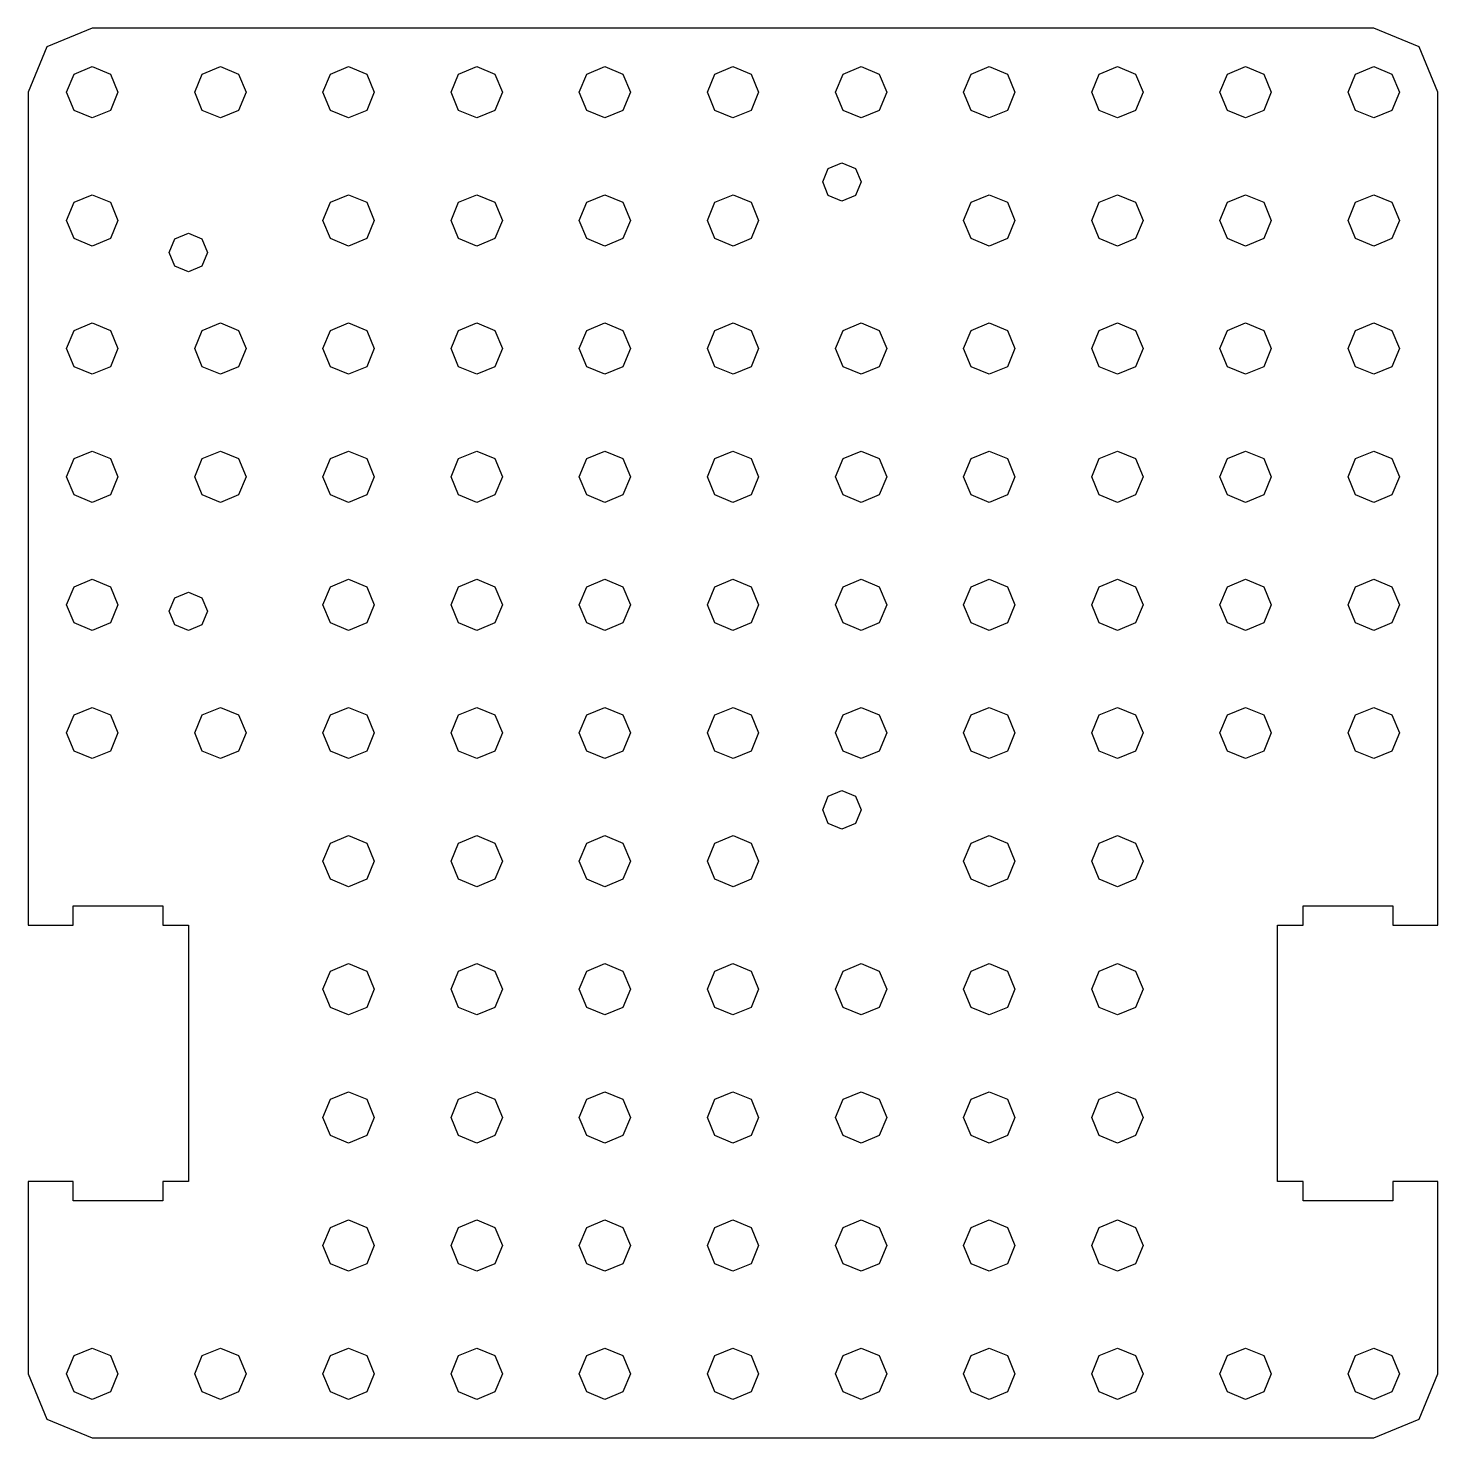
# Model space of a CAD drawing. Extents: x 0 to 110, y 0 to 110.
import ezdxf

# ---------------------------------------------------------------- set-up
doc = ezdxf.new("R2010")
doc.units = 0
doc.layers.add('Layer_1', color=7, linetype='CONTINUOUS')

msp = doc.modelspace()

# ---------------------------------------------------------------- linework, layer by layer
at = {"layer": 'Layer_1', "color": 7}
for points in [[(4.999987, 0.000001), (54.999992, 0.000001), (104.999999, 0.000001), (108.538749, 1.461263), (110, 5.000019), (110, 12.500018), (110, 20.000006), (108.249999, 20.000006), (106.499999, 20.000006), (106.499999, 19.250006), (106.499999, 18.500006), (103, 18.500006), (99.500001, 18.500006), (99.500001, 19.250006), (99.500001, 20.000006), (98.500001, 20.000006), (97.5, 20.000006), (97.5, 30.000006), (97.5, 40.000005), (98.500001, 40.000005), (99.500001, 40.000005), (99.500001, 40.750005), (99.500001, 41.500005), (103, 41.500005), (106.499999, 41.500005), (106.499999, 40.750002), (106.499999, 40.000003), (108.249999, 40.000003), (110, 40.000005), (110, 72.499997), (110, 104.999991), (108.538749, 108.538733), (104.999999, 109.99999), (54.999992, 109.999995), (4.999987, 110.000004), (1.461245, 108.538747), (0, 105.000005), (0, 72.500005), (0, 40.000005), (1.75, 40.000005), (3.5, 40.000003), (3.5, 40.750005), (3.5, 41.500005), (7, 41.500008), (10.5, 41.500008), (10.5, 40.750005), (10.5, 40.000003), (11.5, 39.999991), (12.5, 39.99998), (12.5, 29.999994), (12.5, 20.000006), (11.5, 20.000006), (10.5, 20.000006), (10.5, 19.250006), (10.5, 18.500006), (7, 18.500006), (3.5, 18.500006), (3.5, 19.250006), (3.5, 20.000006), (1.75, 20.000003), (0, 20), (0, 12.500018), (0, 5.000019), (1.461245, 1.461263), (4.999987, 0.000001)], [(7.000004, 105.000004), (6.414218, 103.585791), (5.000004, 103.000004), (3.585791, 103.585791), (3.000004, 105.000004), (3.585791, 106.414217), (5.000004, 107.000004), (6.414218, 106.414217), (7.000004, 105.000004)], [(17.000003, 105.000004), (16.414217, 103.585791), (15.000003, 103.000004), (13.58579, 103.585791), (13.000003, 105.000004), (13.58579, 106.414217), (15.000003, 107.000004), (16.414217, 106.414217), (17.000003, 105.000004)], [(27.000003, 105.000004), (26.414216, 103.585791), (25.000003, 103.000004), (23.585789, 103.585791), (23.000003, 105.000004), (23.585789, 106.414217), (25.000003, 107.000004), (26.414216, 106.414217), (27.000003, 105.000004)], [(37, 105.000004), (36.414213, 103.585791), (35, 103.000004), (33.585786, 103.585791), (32.999999, 105.000004), (33.585786, 106.414217), (35, 107.000004), (36.414213, 106.414217), (37, 105.000004)], [(46.999999, 105.000004), (46.414213, 103.585791), (44.999999, 103.000004), (43.585786, 103.585791), (42.999999, 105.000004), (43.585786, 106.414217), (44.999999, 107.000004), (46.414213, 106.414217), (46.999999, 105.000004)], [(56.999999, 105.000004), (56.414213, 103.585791), (54.999999, 103.000004), (53.585785, 103.585791), (52.999999, 105.000004), (53.585785, 106.414217), (54.999999, 107.000004), (56.414213, 106.414217), (56.999999, 105.000004)], [(66.999999, 105.000004), (66.414212, 103.585791), (64.999999, 103.000004), (63.585785, 103.585791), (62.999999, 105.000004), (63.585785, 106.414217), (64.999999, 107.000004), (66.414212, 106.414217), (66.999999, 105.000004)], [(76.999999, 105.000004), (76.414212, 103.585791), (74.999999, 103.000004), (73.585785, 103.585791), (72.999999, 105.000004), (73.585785, 106.414217), (74.999999, 107.000004), (76.414212, 106.414217), (76.999999, 105.000004)], [(87.000001, 105.000004), (86.414215, 103.585791), (85.000001, 103.000004), (83.585788, 103.585791), (83.000001, 105.000004), (83.585788, 106.414217), (85.000001, 107.000004), (86.414215, 106.414217), (87.000001, 105.000004)], [(97.000001, 105.000004), (96.414214, 103.585791), (95.000001, 103.000004), (93.585787, 103.585791), (93.000001, 105.000004), (93.585787, 106.414217), (95.000001, 107.000004), (96.414214, 106.414217), (97.000001, 105.000004)], [(107.000001, 105.000004), (106.414214, 103.585791), (105.000001, 103.000004), (103.585787, 103.585791), (103.000001, 105.000004), (103.585787, 106.414217), (105.000001, 107.000004), (106.414214, 106.414217), (107.000001, 105.000004)], [(7.000004, 95.000004), (6.414217, 93.585791), (5.000004, 93.000005), (3.58579, 93.585791), (3.000004, 95.000004), (3.58579, 96.414218), (5.000004, 97.000004), (6.414217, 96.414218), (7.000004, 95.000004)], [(27.000004, 95.000004), (26.414217, 93.585791), (25.000004, 93.000005), (23.58579, 93.585791), (23.000004, 95.000004), (23.58579, 96.414218), (25.000004, 97.000004), (26.414217, 96.414218), (27.000004, 95.000004)], [(37.000002, 95.000004), (36.414216, 93.585791), (35.000002, 93.000005), (33.585789, 93.585791), (33.000002, 95.000004), (33.585789, 96.414218), (35.000002, 97.000004), (36.414216, 96.414218), (37.000002, 95.000004)], [(47.000002, 95.000004), (46.414216, 93.585791), (45.000002, 93.000005), (43.585788, 93.585791), (43.000002, 95.000004), (43.585788, 96.414218), (45.000002, 97.000004), (46.414216, 96.414218), (47.000002, 95.000004)], [(57.000002, 95.000004), (56.414215, 93.585791), (55.000002, 93.000005), (53.585788, 93.585791), (53.000002, 95.000004), (53.585788, 96.414218), (55.000002, 97.000004), (56.414215, 96.414218), (57.000002, 95.000004)], [(77.000001, 95.000004), (76.414215, 93.585791), (75.000001, 93.000005), (73.585788, 93.585791), (73.000001, 95.000004), (73.585788, 96.414218), (75.000001, 97.000004), (76.414215, 96.414218), (77.000001, 95.000004)], [(87.000004, 95.000004), (86.414217, 93.585791), (85.000004, 93.000005), (83.58579, 93.585791), (83.000004, 95.000004), (83.58579, 96.414218), (85.000004, 97.000004), (86.414217, 96.414218), (87.000004, 95.000004)], [(97.000004, 95.000004), (96.414217, 93.585791), (95.000004, 93.000005), (93.58579, 93.585791), (93.000004, 95.000004), (93.58579, 96.414218), (95.000004, 97.000004), (96.414217, 96.414218), (97.000004, 95.000004)], [(107.000004, 95.000004), (106.414217, 93.585791), (105.000003, 93.000005), (103.58579, 93.585791), (103.000003, 95.000004), (103.58579, 96.414218), (105.000003, 97.000004), (106.414217, 96.414218), (107.000004, 95.000004)], [(7.000004, 85.000005), (6.414217, 83.585792), (5.000004, 83.000005), (3.58579, 83.585792), (3.000004, 85.000005), (3.58579, 86.414218), (5.000004, 87.000005), (6.414217, 86.414218), (7.000004, 85.000005)], [(17.000004, 85.000005), (16.414217, 83.585792), (15.000004, 83.000005), (13.58579, 83.585792), (13.000004, 85.000005), (13.58579, 86.414218), (15.000004, 87.000005), (16.414217, 86.414218), (17.000004, 85.000005)], [(27.000004, 85.000005), (26.414217, 83.585792), (25.000004, 83.000005), (23.58579, 83.585792), (23.000004, 85.000005), (23.58579, 86.414218), (25.000004, 87.000005), (26.414217, 86.414218), (27.000004, 85.000005)], [(37.000002, 85.000005), (36.414216, 83.585792), (35.000002, 83.000005), (33.585789, 83.585792), (33.000002, 85.000005), (33.585789, 86.414218), (35.000002, 87.000005), (36.414216, 86.414218), (37.000002, 85.000005)], [(47.000002, 85.000005), (46.414216, 83.585792), (45.000002, 83.000005), (43.585788, 83.585792), (43.000002, 85.000005), (43.585788, 86.414218), (45.000002, 87.000005), (46.414216, 86.414218), (47.000002, 85.000005)], [(57.000002, 85.000005), (56.414215, 83.585792), (55.000002, 83.000005), (53.585788, 83.585792), (53.000002, 85.000005), (53.585788, 86.414218), (55.000002, 87.000005), (56.414215, 86.414218), (57.000002, 85.000005)], [(67.000002, 85.000005), (66.414215, 83.585792), (65.000002, 83.000005), (63.585788, 83.585792), (63.000002, 85.000005), (63.585788, 86.414218), (65.000002, 87.000005), (66.414215, 86.414218), (67.000002, 85.000005)], [(77.000001, 85.000005), (76.414215, 83.585792), (75.000001, 83.000005), (73.585788, 83.585792), (73.000001, 85.000005), (73.585788, 86.414218), (75.000001, 87.000005), (76.414215, 86.414218), (77.000001, 85.000005)], [(87.000004, 85.000005), (86.414217, 83.585792), (85.000004, 83.000005), (83.58579, 83.585792), (83.000004, 85.000005), (83.58579, 86.414218), (85.000004, 87.000005), (86.414217, 86.414218), (87.000004, 85.000005)], [(97.000004, 85.000005), (96.414217, 83.585792), (95.000004, 83.000005), (93.58579, 83.585792), (93.000004, 85.000005), (93.58579, 86.414218), (95.000004, 87.000005), (96.414217, 86.414218), (97.000004, 85.000005)], [(107.000004, 85.000005), (106.414217, 83.585792), (105.000003, 83.000005), (103.58579, 83.585792), (103.000003, 85.000005), (103.58579, 86.414218), (105.000003, 87.000005), (106.414217, 86.414218), (107.000004, 85.000005)], [(7.000004, 75.000005), (6.414217, 73.585792), (5.000004, 73.000005), (3.58579, 73.585792), (3.000004, 75.000005), (3.58579, 76.414218), (5.000004, 77.000005), (6.414217, 76.414218), (7.000004, 75.000005)], [(17.000003, 75.000005), (16.414216, 73.585792), (15.000003, 73.000005), (13.585789, 73.585792), (13.000003, 75.000005), (13.585789, 76.414218), (15.000003, 77.000005), (16.414216, 76.414218), (17.000003, 75.000005)], [(27.000003, 75.000005), (26.414216, 73.585792), (25.000003, 73.000005), (23.585789, 73.585792), (23.000003, 75.000005), (23.585789, 76.414218), (25.000003, 77.000005), (26.414216, 76.414218), (27.000003, 75.000005)], [(37, 75.000005), (36.414213, 73.585792), (35, 73.000005), (33.585786, 73.585792), (32.999999, 75.000005), (33.585786, 76.414218), (35, 77.000005), (36.414213, 76.414218), (37, 75.000005)], [(46.999999, 75.000005), (46.414213, 73.585792), (44.999999, 73.000005), (43.585786, 73.585792), (42.999999, 75.000005), (43.585786, 76.414218), (44.999999, 77.000005), (46.414213, 76.414218), (46.999999, 75.000005)], [(56.999999, 75.000005), (56.414213, 73.585792), (54.999999, 73.000005), (53.585785, 73.585792), (52.999999, 75.000005), (53.585785, 76.414218), (54.999999, 77.000005), (56.414213, 76.414218), (56.999999, 75.000005)], [(66.999999, 75.000005), (66.414212, 73.585792), (64.999999, 73.000005), (63.585785, 73.585792), (62.999999, 75.000005), (63.585785, 76.414218), (64.999999, 77.000005), (66.414212, 76.414218), (66.999999, 75.000005)], [(76.999999, 75.000005), (76.414212, 73.585792), (74.999999, 73.000005), (73.585785, 73.585792), (72.999999, 75.000005), (73.585785, 76.414218), (74.999999, 77.000005), (76.414212, 76.414218), (76.999999, 75.000005)], [(87.000001, 75.000005), (86.414215, 73.585792), (85.000001, 73.000005), (83.585788, 73.585792), (83.000001, 75.000005), (83.585788, 76.414218), (85.000001, 77.000005), (86.414215, 76.414218), (87.000001, 75.000005)], [(97.000001, 75.000005), (96.414214, 73.585792), (95.000001, 73.000005), (93.585787, 73.585792), (93.000001, 75.000005), (93.585787, 76.414218), (95.000001, 77.000005), (96.414214, 76.414218), (97.000001, 75.000005)], [(107.000001, 75.000005), (106.414214, 73.585792), (105.000001, 73.000005), (103.585787, 73.585792), (103.000001, 75.000005), (103.585787, 76.414218), (105.000001, 77.000005), (106.414214, 76.414218), (107.000001, 75.000005)], [(7.000004, 65.000005), (6.414217, 63.585792), (5.000004, 63.000005), (3.58579, 63.585792), (3.000004, 65.000005), (3.58579, 66.414218), (5.000004, 67.000005), (6.414217, 66.414218), (7.000004, 65.000005)], [(27.000003, 65.000005), (26.414216, 63.585792), (25.000003, 63.000005), (23.585789, 63.585792), (23.000003, 65.000005), (23.585789, 66.414218), (25.000003, 67.000005), (26.414216, 66.414218), (27.000003, 65.000005)], [(37, 65.000005), (36.414213, 63.585792), (35, 63.000005), (33.585786, 63.585792), (32.999999, 65.000005), (33.585786, 66.414218), (35, 67.000005), (36.414213, 66.414218), (37, 65.000005)], [(46.999999, 65.000005), (46.414213, 63.585792), (44.999999, 63.000005), (43.585786, 63.585792), (42.999999, 65.000005), (43.585786, 66.414218), (44.999999, 67.000005), (46.414213, 66.414218), (46.999999, 65.000005)], [(56.999999, 65.000005), (56.414213, 63.585792), (54.999999, 63.000005), (53.585785, 63.585792), (52.999999, 65.000005), (53.585785, 66.414218), (54.999999, 67.000005), (56.414213, 66.414218), (56.999999, 65.000005)], [(66.999999, 65.000005), (66.414212, 63.585792), (64.999999, 63.000005), (63.585785, 63.585792), (62.999999, 65.000005), (63.585785, 66.414218), (64.999999, 67.000005), (66.414212, 66.414218), (66.999999, 65.000005)], [(76.999999, 65.000005), (76.414212, 63.585792), (74.999999, 63.000005), (73.585785, 63.585792), (72.999999, 65.000005), (73.585785, 66.414218), (74.999999, 67.000005), (76.414212, 66.414218), (76.999999, 65.000005)], [(87.000001, 65.000005), (86.414215, 63.585792), (85.000001, 63.000005), (83.585788, 63.585792), (83.000001, 65.000005), (83.585788, 66.414218), (85.000001, 67.000005), (86.414215, 66.414218), (87.000001, 65.000005)], [(97.000001, 65.000005), (96.414214, 63.585792), (95.000001, 63.000005), (93.585787, 63.585792), (93.000001, 65.000005), (93.585787, 66.414218), (95.000001, 67.000005), (96.414214, 66.414218), (97.000001, 65.000005)], [(107.000001, 65.000005), (106.414214, 63.585792), (105.000001, 63.000005), (103.585787, 63.585792), (103.000001, 65.000005), (103.585787, 66.414218), (105.000001, 67.000005), (106.414214, 66.414218), (107.000001, 65.000005)], [(7.000004, 55.000003), (6.414217, 53.58579), (5.000004, 53.000003), (3.58579, 53.58579), (3.000004, 55.000003), (3.58579, 56.414216), (5.000004, 57.000002), (6.414217, 56.414216), (7.000004, 55.000003)], [(17.000004, 55.000003), (16.414217, 53.58579), (15.000004, 53.000003), (13.58579, 53.58579), (13.000004, 55.000003), (13.58579, 56.414216), (15.000004, 57.000002), (16.414217, 56.414216), (17.000004, 55.000003)], [(27.000004, 55.000003), (26.414217, 53.58579), (25.000004, 53.000003), (23.58579, 53.58579), (23.000004, 55.000003), (23.58579, 56.414216), (25.000004, 57.000002), (26.414217, 56.414216), (27.000004, 55.000003)], [(37.000002, 55.000003), (36.414216, 53.58579), (35.000002, 53.000003), (33.585789, 53.58579), (33.000002, 55.000003), (33.585789, 56.414216), (35.000002, 57.000002), (36.414216, 56.414216), (37.000002, 55.000003)], [(47.000002, 55.000003), (46.414216, 53.58579), (45.000002, 53.000003), (43.585788, 53.58579), (43.000002, 55.000003), (43.585788, 56.414216), (45.000002, 57.000002), (46.414216, 56.414216), (47.000002, 55.000003)], [(57.000002, 55.000003), (56.414215, 53.58579), (55.000002, 53.000003), (53.585788, 53.58579), (53.000002, 55.000003), (53.585788, 56.414216), (55.000002, 57.000002), (56.414215, 56.414216), (57.000002, 55.000003)], [(67.000002, 55.000003), (66.414215, 53.58579), (65.000002, 53.000003), (63.585788, 53.58579), (63.000002, 55.000003), (63.585788, 56.414216), (65.000002, 57.000002), (66.414215, 56.414216), (67.000002, 55.000003)], [(77.000001, 55.000003), (76.414215, 53.58579), (75.000001, 53.000003), (73.585788, 53.58579), (73.000001, 55.000003), (73.585788, 56.414216), (75.000001, 57.000002), (76.414215, 56.414216), (77.000001, 55.000003)], [(87.000004, 55.000003), (86.414217, 53.58579), (85.000004, 53.000003), (83.58579, 53.58579), (83.000004, 55.000003), (83.58579, 56.414216), (85.000004, 57.000002), (86.414217, 56.414216), (87.000004, 55.000003)], [(97.000004, 55.000003), (96.414217, 53.58579), (95.000004, 53.000003), (93.58579, 53.58579), (93.000004, 55.000003), (93.58579, 56.414216), (95.000004, 57.000002), (96.414217, 56.414216), (97.000004, 55.000003)], [(107.000004, 55.000003), (106.414217, 53.58579), (105.000003, 53.000003), (103.58579, 53.58579), (103.000003, 55.000003), (103.58579, 56.414216), (105.000003, 57.000002), (106.414217, 56.414216), (107.000004, 55.000003)], [(27.000004, 45.000003), (26.414217, 43.58579), (25.000004, 43.000003), (23.58579, 43.58579), (23.000004, 45.000003), (23.58579, 46.414216), (25.000004, 47.000003), (26.414217, 46.414216), (27.000004, 45.000003)], [(37.000002, 45.000003), (36.414216, 43.58579), (35.000002, 43.000003), (33.585789, 43.58579), (33.000002, 45.000003), (33.585789, 46.414216), (35.000002, 47.000003), (36.414216, 46.414216), (37.000002, 45.000003)], [(47.000002, 45.000003), (46.414216, 43.58579), (45.000002, 43.000003), (43.585788, 43.58579), (43.000002, 45.000003), (43.585788, 46.414216), (45.000002, 47.000003), (46.414216, 46.414216), (47.000002, 45.000003)], [(57.000002, 45.000003), (56.414215, 43.58579), (55.000002, 43.000003), (53.585788, 43.58579), (53.000002, 45.000003), (53.585788, 46.414216), (55.000002, 47.000003), (56.414215, 46.414216), (57.000002, 45.000003)], [(77.000001, 45.000003), (76.414215, 43.58579), (75.000001, 43.000003), (73.585788, 43.58579), (73.000001, 45.000003), (73.585788, 46.414216), (75.000001, 47.000003), (76.414215, 46.414216), (77.000001, 45.000003)], [(87.000004, 45.000003), (86.414217, 43.58579), (85.000004, 43.000003), (83.58579, 43.58579), (83.000004, 45.000003), (83.58579, 46.414216), (85.000004, 47.000003), (86.414217, 46.414216), (87.000004, 45.000003)], [(27.000003, 35.000003), (26.414216, 33.58579), (25.000003, 33.000003), (23.585789, 33.58579), (23.000003, 35.000003), (23.585789, 36.414216), (25.000003, 37.000003), (26.414216, 36.414216), (27.000003, 35.000003)], [(37, 35.000003), (36.414213, 33.58579), (35, 33.000003), (33.585786, 33.58579), (32.999999, 35.000003), (33.585786, 36.414216), (35, 37.000003), (36.414213, 36.414216), (37, 35.000003)], [(46.999999, 35.000003), (46.414213, 33.58579), (44.999999, 33.000003), (43.585786, 33.58579), (42.999999, 35.000003), (43.585786, 36.414216), (44.999999, 37.000003), (46.414213, 36.414216), (46.999999, 35.000003)], [(56.999999, 35.000003), (56.414213, 33.58579), (54.999999, 33.000003), (53.585785, 33.58579), (52.999999, 35.000003), (53.585785, 36.414216), (54.999999, 37.000003), (56.414213, 36.414216), (56.999999, 35.000003)], [(66.999999, 35.000003), (66.414212, 33.58579), (64.999999, 33.000003), (63.585785, 33.58579), (62.999999, 35.000003), (63.585785, 36.414216), (64.999999, 37.000003), (66.414212, 36.414216), (66.999999, 35.000003)], [(76.999999, 35.000003), (76.414212, 33.58579), (74.999999, 33.000003), (73.585785, 33.58579), (72.999999, 35.000003), (73.585785, 36.414216), (74.999999, 37.000003), (76.414212, 36.414216), (76.999999, 35.000003)], [(87.000001, 35.000003), (86.414215, 33.58579), (85.000001, 33.000003), (83.585788, 33.58579), (83.000001, 35.000003), (83.585788, 36.414216), (85.000001, 37.000003), (86.414215, 36.414216), (87.000001, 35.000003)], [(27.000003, 25.000003), (26.414216, 23.58579), (25.000003, 23.000003), (23.585789, 23.58579), (23.000003, 25.000003), (23.585789, 26.414216), (25.000003, 27.000003), (26.414216, 26.414216), (27.000003, 25.000003)], [(37, 25.000003), (36.414213, 23.58579), (35, 23.000003), (33.585786, 23.58579), (32.999999, 25.000003), (33.585786, 26.414216), (35, 27.000003), (36.414213, 26.414216), (37, 25.000003)], [(46.999999, 25.000003), (46.414213, 23.58579), (44.999999, 23.000003), (43.585786, 23.58579), (42.999999, 25.000003), (43.585786, 26.414216), (44.999999, 27.000003), (46.414213, 26.414216), (46.999999, 25.000003)], [(56.999999, 25.000003), (56.414213, 23.58579), (54.999999, 23.000003), (53.585785, 23.58579), (52.999999, 25.000003), (53.585785, 26.414216), (54.999999, 27.000003), (56.414213, 26.414216), (56.999999, 25.000003)], [(66.999999, 25.000003), (66.414212, 23.58579), (64.999999, 23.000003), (63.585785, 23.58579), (62.999999, 25.000003), (63.585785, 26.414216), (64.999999, 27.000003), (66.414212, 26.414216), (66.999999, 25.000003)], [(76.999999, 25.000003), (76.414212, 23.58579), (74.999999, 23.000003), (73.585785, 23.58579), (72.999999, 25.000003), (73.585785, 26.414216), (74.999999, 27.000003), (76.414212, 26.414216), (76.999999, 25.000003)], [(87.000001, 25.000003), (86.414215, 23.58579), (85.000001, 23.000003), (83.585788, 23.58579), (83.000001, 25.000003), (83.585788, 26.414216), (85.000001, 27.000003), (86.414215, 26.414216), (87.000001, 25.000003)], [(27.000002, 15.000004), (26.414216, 13.58579), (25.000002, 13.000004), (23.585788, 13.58579), (23.000002, 15.000004), (23.585788, 16.414217), (25.000002, 17.000003), (26.414216, 16.414217), (27.000002, 15.000004)], [(37, 15.000004), (36.414213, 13.58579), (35, 13.000004), (33.585786, 13.58579), (32.999999, 15.000004), (33.585786, 16.414217), (35, 17.000003), (36.414213, 16.414217), (37, 15.000004)], [(46.999999, 15.000004), (46.414213, 13.58579), (44.999999, 13.000004), (43.585786, 13.58579), (42.999999, 15.000004), (43.585786, 16.414217), (44.999999, 17.000003), (46.414213, 16.414217), (46.999999, 15.000004)], [(56.999999, 15.000004), (56.414213, 13.58579), (54.999999, 13.000004), (53.585785, 13.58579), (52.999999, 15.000004), (53.585785, 16.414217), (54.999999, 17.000003), (56.414213, 16.414217), (56.999999, 15.000004)], [(66.999999, 15.000004), (66.414212, 13.58579), (64.999999, 13.000004), (63.585785, 13.58579), (62.999999, 15.000004), (63.585785, 16.414217), (64.999999, 17.000003), (66.414212, 16.414217), (66.999999, 15.000004)], [(76.999999, 15.000004), (76.414212, 13.58579), (74.999999, 13.000004), (73.585785, 13.58579), (72.999999, 15.000004), (73.585785, 16.414217), (74.999999, 17.000003), (76.414212, 16.414217), (76.999999, 15.000004)], [(87.000001, 15.000004), (86.414215, 13.58579), (85.000001, 13.000004), (83.585788, 13.58579), (83.000001, 15.000004), (83.585788, 16.414217), (85.000001, 17.000003), (86.414215, 16.414217), (87.000001, 15.000004)], [(7.000002, 5.000004), (6.414216, 3.585791), (5.000002, 3.000004), (3.585788, 3.585791), (3.000002, 5.000004), (3.585788, 6.414217), (5.000002, 7.000004), (6.414216, 6.414217), (7.000002, 5.000004)], [(17.000002, 5.000004), (16.414215, 3.585791), (15.000002, 3.000004), (13.585788, 3.585791), (13.000002, 5.000004), (13.585788, 6.414217), (15.000002, 7.000004), (16.414215, 6.414217), (17.000002, 5.000004)], [(27.000002, 5.000004), (26.414216, 3.585791), (25.000002, 3.000004), (23.585788, 3.585791), (23.000002, 5.000004), (23.585788, 6.414217), (25.000002, 7.000004), (26.414216, 6.414217), (27.000002, 5.000004)], [(37, 5.000004), (36.414213, 3.585791), (35, 3.000004), (33.585786, 3.585791), (32.999999, 5.000004), (33.585786, 6.414217), (35, 7.000004), (36.414213, 6.414217), (37, 5.000004)], [(46.999999, 5.000004), (46.414213, 3.585791), (44.999999, 3.000004), (43.585786, 3.585791), (42.999999, 5.000004), (43.585786, 6.414217), (44.999999, 7.000004), (46.414213, 6.414217), (46.999999, 5.000004)], [(56.999999, 5.000004), (56.414213, 3.585791), (54.999999, 3.000004), (53.585785, 3.585791), (52.999999, 5.000004), (53.585785, 6.414217), (54.999999, 7.000004), (56.414213, 6.414217), (56.999999, 5.000004)], [(66.999999, 5.000004), (66.414212, 3.585791), (64.999999, 3.000004), (63.585785, 3.585791), (62.999999, 5.000004), (63.585785, 6.414217), (64.999999, 7.000004), (66.414212, 6.414217), (66.999999, 5.000004)], [(76.999999, 5.000004), (76.414212, 3.585791), (74.999999, 3.000004), (73.585785, 3.585791), (72.999999, 5.000004), (73.585785, 6.414217), (74.999999, 7.000004), (76.414212, 6.414217), (76.999999, 5.000004)], [(87.000001, 5.000004), (86.414215, 3.585791), (85.000001, 3.000004), (83.585788, 3.585791), (83.000001, 5.000004), (83.585788, 6.414217), (85.000001, 7.000004), (86.414215, 6.414217), (87.000001, 5.000004)], [(97.000001, 5.000004), (96.414214, 3.585791), (95.000001, 3.000004), (93.585787, 3.585791), (93.000001, 5.000004), (93.585787, 6.414217), (95.000001, 7.000004), (96.414214, 6.414217), (97.000001, 5.000004)], [(107.000001, 5.000004), (106.414214, 3.585791), (105.000001, 3.000004), (103.585787, 3.585791), (103.000001, 5.000004), (103.585787, 6.414217), (105.000001, 7.000004), (106.414214, 6.414217), (107.000001, 5.000004)]]:
    msp.add_lwpolyline(points, dxfattribs=at)
at = {"layer": 'Layer_1', "color": 1}
for points in [[(64.999999, 98.000001), (64.56066, 96.939343), (63.499999, 96.500004), (62.439339, 96.939343), (61.999999, 98.000001), (62.439339, 99.060663), (63.499999, 99.500002), (64.56066, 99.060663), (64.999999, 98.000001)], [(14, 92.500001), (13.56066, 91.439343), (12.5, 91.000004), (11.43934, 91.439343), (11, 92.500001), (11.43934, 93.560662), (12.5, 94.000002), (13.56066, 93.560662), (14, 92.500001)], [(14, 64.500004), (13.56066, 63.439346), (12.5, 63.000007), (11.43934, 63.439346), (11, 64.500004), (11.43934, 65.560665), (12.5, 66.000005), (13.56066, 65.560665), (14, 64.500004)], [(64.999999, 49.000003), (64.56066, 47.939346), (63.499999, 47.500006), (62.439339, 47.939346), (61.999999, 49.000003), (62.439339, 50.060665), (63.499999, 50.500005), (64.56066, 50.060665), (64.999999, 49.000003)]]:
    msp.add_lwpolyline(points, dxfattribs=at)

doc.saveas('drawing.dxf')
